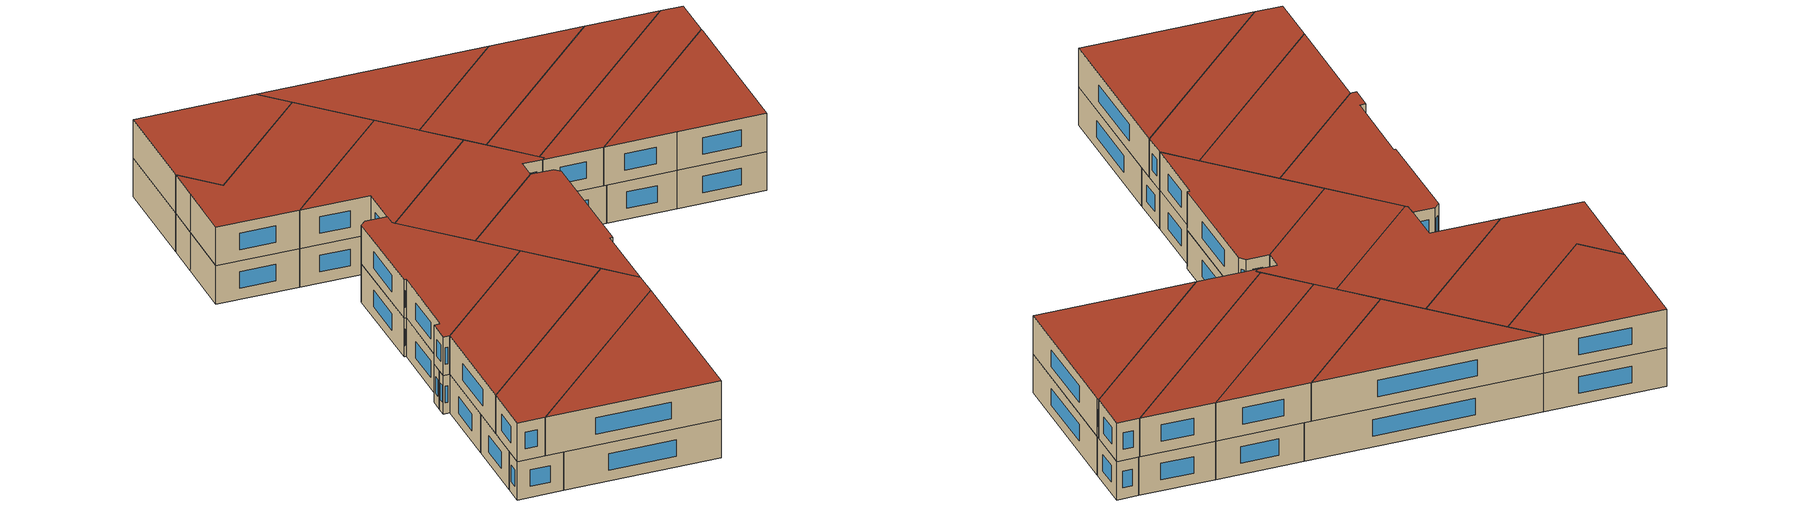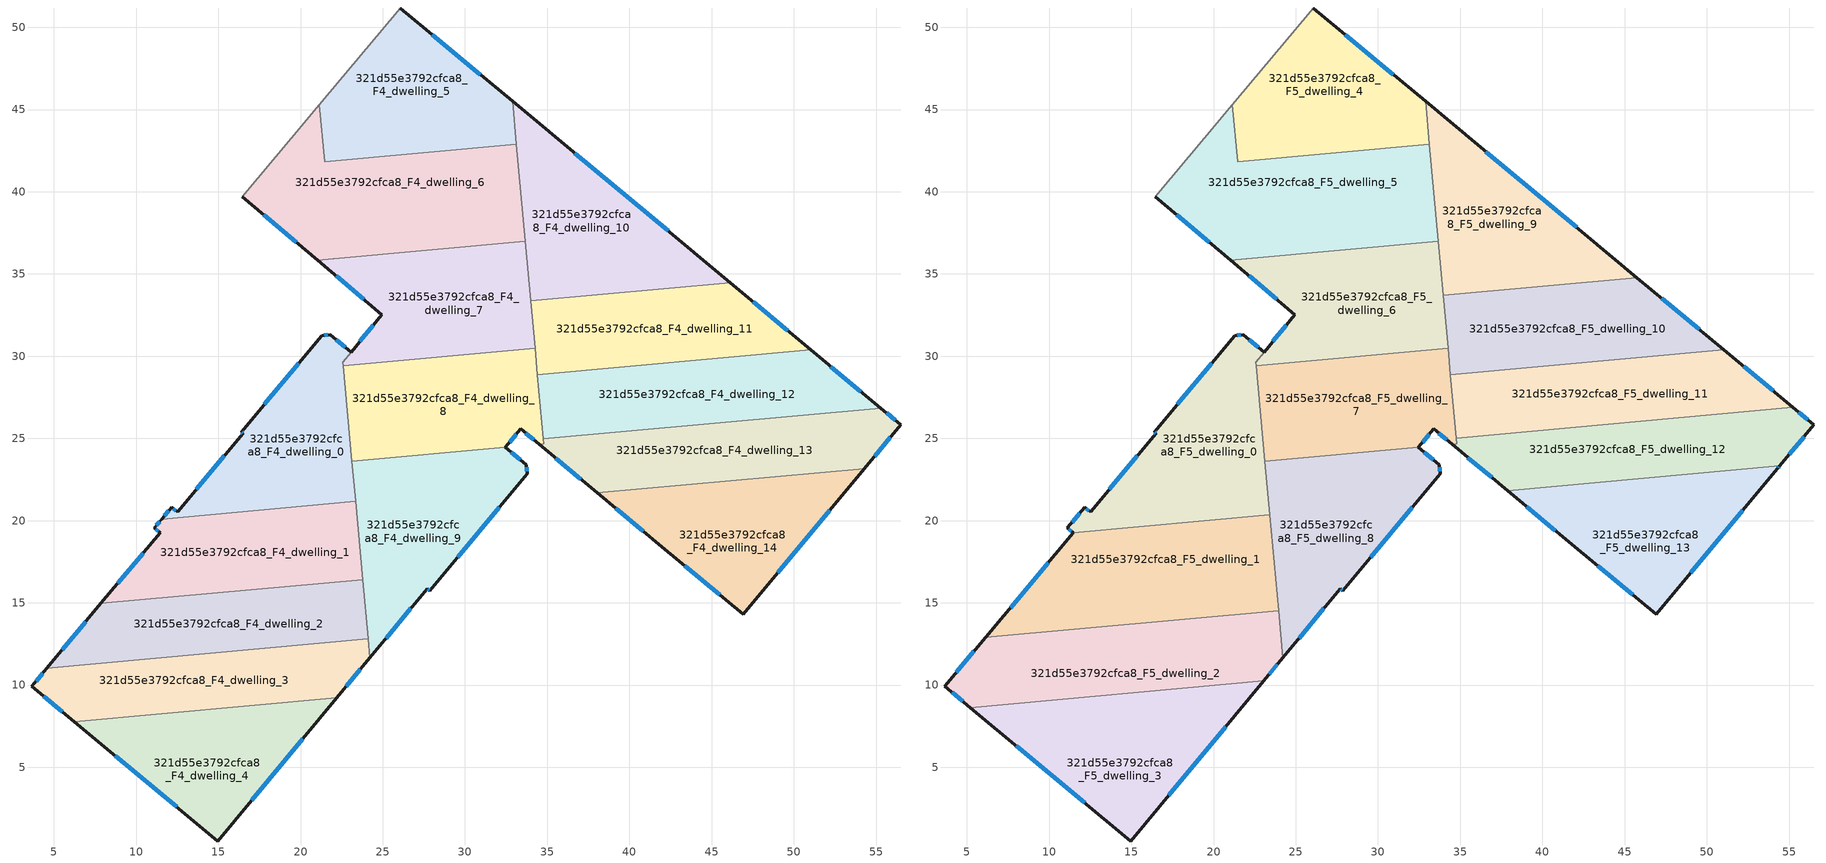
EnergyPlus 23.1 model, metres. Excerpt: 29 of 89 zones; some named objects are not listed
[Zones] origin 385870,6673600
321d55e3792cfca8_F4_dwelling_0
 floor to 321d55e3792cfca8_F3_dwelling_0 (EU_floor_Construction): 23.07,30.25 22.57,29.65 23.32,21.52 23.35,21.17 11.55,20.09 12.16,20.82 12.52,20.53 16.51,25.3 16.4,25.39 21.28,31.25 21.82,31.31 z12
 wall outside (EU_wall_Construction): 23.07,30.25 21.82,31.31 21.28,31.25 16.4,25.39 16.51,25.3 12.52,20.53 12.16,20.82 11.55,20.09 z12:15
 wall to 321d55e3792cfca8_F4_dwelling_1 (EU_wall_Construction): 11.55,20.09 23.35,21.17 z12:15
 wall to 321d55e3792cfca8_F4_dwelling_7 (EU_wall_Construction): 22.57,29.65 23.07,30.25 / 22.59,29.42 22.58,29.64 z12:15
 wall to 321d55e3792cfca8_F4_dwelling_8 (EU_wall_Construction): 23.13,23.6 22.59,29.42 z12:15
 wall to 321d55e3792cfca8_F4_dwelling_9 (EU_wall_Construction): 23.35,21.17 23.32,21.52 23.13,23.6 z12:15
 window (EU_Window_Construction): 12.42,20.61 12.26,20.73 / 15.37,23.94 13.66,21.89 / 16.43,25.36 16.48,25.33 / 19.89,29.58 17.8,27.06 / 21.66,31.29 21.43,31.27 / 22.71,30.55 22.17,31 / 11.98,20.61 11.73,20.3 z12.86:14.14
321d55e3792cfca8_F4_dwelling_1
 floor to 321d55e3792cfca8_F3_dwelling_1 (EU_floor_Construction): 23.35,21.17 23.78,16.41 7.86,14.96 11.46,19.26 11.1,19.55 11.55,20.09 z12
 wall outside (EU_wall_Construction): 11.55,20.09 11.1,19.55 11.46,19.26 7.86,14.96 z12:15
 wall to 321d55e3792cfca8_F4_dwelling_2 (EU_wall_Construction): 7.86,14.96 23.78,16.41 z12:15
 wall to 321d55e3792cfca8_F4_dwelling_9 (EU_wall_Construction): 23.78,16.41 23.35,21.17 z12:15
 window (EU_Window_Construction): 10.43,18.03 8.89,16.19 / 11.2,19.47 11.36,19.34 / 11.42,19.94 11.23,19.71 z12.86:14.14
321d55e3792cfca8_F4_dwelling_10
 floor to 321d55e3792cfca8_F3_dwelling_10 (EU_floor_Construction): 46.13,34.47 34,33.36 32.89,45.49 z12
 wall outside (EU_wall_Construction): 46.13,34.47 32.89,45.49 z12:15
 wall to 321d55e3792cfca8_F4_dwelling_11 (EU_wall_Construction): 34,33.36 46.13,34.47 z12:15
 wall to 321d55e3792cfca8_F4_dwelling_6 (EU_wall_Construction): 33.13,42.9 33.67,36.98 z12:15
 wall to 321d55e3792cfca8_F4_dwelling_5 (EU_wall_Construction): 32.89,45.49 33.13,42.9 z12:15
 wall to 321d55e3792cfca8_F4_dwelling_7 (EU_wall_Construction): 33.67,36.98 34,33.36 z12:15
 window (EU_Window_Construction): 42.35,37.62 36.67,42.34 z12.86:14.14
 ceiling adiabatic (EU_roof_Construction): 45.75,34.78 32.89,45.49 33.97,33.71 z15
321d55e3792cfca8_F4_dwelling_11
 floor to 321d55e3792cfca8_F3_dwelling_11 (EU_floor_Construction): 51.03,30.38 34.41,28.87 34,33.36 46.13,34.47 z12
 wall outside (EU_wall_Construction): 51.03,30.38 46.13,34.47 z12:15
 wall to 321d55e3792cfca8_F4_dwelling_12 (EU_wall_Construction): 34.41,28.87 51.03,30.38 z12:15
 wall to 321d55e3792cfca8_F4_dwelling_7 (EU_wall_Construction): 34,33.36 34.26,30.49 z12:15
 wall to 321d55e3792cfca8_F4_dwelling_8 (EU_wall_Construction): 34.26,30.49 34.41,28.87 z12:15
 window (EU_Window_Construction): 49.63,31.55 47.53,33.3 z12.86:14.14
321d55e3792cfca8_F4_dwelling_12
 floor to 321d55e3792cfca8_F3_dwelling_12 (EU_floor_Construction): 55.29,26.84 34.76,24.96 34.41,28.87 51.03,30.38 z12
 wall outside (EU_wall_Construction): 55.29,26.84 51.03,30.38 z12:15
 wall to 321d55e3792cfca8_F4_dwelling_13 (EU_wall_Construction): 34.76,24.96 55.29,26.84 z12:15
 wall to 321d55e3792cfca8_F4_dwelling_8 (EU_wall_Construction): 34.41,28.87 34.76,24.96 z12:15
 window (EU_Window_Construction): 54.07,27.85 52.25,29.37 z12.86:14.14
321d55e3792cfca8_F4_dwelling_13
 floor to 321d55e3792cfca8_F3_dwelling_13 (EU_floor_Construction): 56.5,25.83 54.29,23.17 38.05,21.68 34.51,24.64 34.79,24.67 34.76,24.96 55.29,26.84 z12
 wall outside (EU_wall_Construction): 34.51,24.64 38.05,21.68 / 54.29,23.17 56.5,25.83 55.29,26.84 z12:15
 wall to 321d55e3792cfca8_F4_dwelling_14 (EU_wall_Construction): 38.05,21.68 54.29,23.17 z12:15
 wall to 321d55e3792cfca8_F4_dwelling_8 (EU_wall_Construction): 34.76,24.96 34.79,24.67 34.51,24.64 z12:15
 window (EU_Window_Construction): 35.52,23.8 37.04,22.53 / 56.16,26.12 55.64,26.55 / 54.92,23.93 55.87,25.07 z12.86:14.14
321d55e3792cfca8_F4_dwelling_14
 floor to 321d55e3792cfca8_F3_dwelling_14 (EU_floor_Construction): 54.29,23.17 46.92,14.31 41.95,18.42 38.05,21.68 z12
 wall outside (EU_wall_Construction): 38.05,21.68 41.95,18.42 46.92,14.31 54.29,23.17 z12:15
 window (EU_Window_Construction): 49.02,16.84 52.18,20.64 / 43.37,17.25 45.5,15.48 / 39.16,20.75 40.84,19.35 z12.86:14.14
321d55e3792cfca8_F4_dwelling_2
 floor to 321d55e3792cfca8_F3_dwelling_2 (EU_floor_Construction): 23.78,16.41 24.11,12.82 4.58,11.04 7.86,14.96 z12
 wall outside (EU_wall_Construction): 7.86,14.96 4.58,11.04 z12:15
 wall to 321d55e3792cfca8_F4_dwelling_3 (EU_wall_Construction): 4.58,11.04 24.11,12.82 z12:15
 wall to 321d55e3792cfca8_F4_dwelling_9 (EU_wall_Construction): 24.11,12.82 23.78,16.41 z12:15
 window (EU_Window_Construction): 6.92,13.84 5.52,12.16 z12.86:14.14
321d55e3792cfca8_F4_dwelling_3
 floor to 321d55e3792cfca8_F3_dwelling_3 (EU_floor_Construction): 24.11,12.82 24.22,11.66 22.2,9.23 6.24,7.78 3.65,9.93 4.58,11.04 z12
 wall outside (EU_wall_Construction): 22.2,9.23 24.22,11.66 / 4.58,11.04 3.65,9.93 6.24,7.78 z12:15
 wall to 321d55e3792cfca8_F4_dwelling_4 (EU_wall_Construction): 6.24,7.78 22.2,9.23 z12:15
 wall to 321d55e3792cfca8_F4_dwelling_9 (EU_wall_Construction): 24.21,11.66 24.11,12.82 z12:15
 window (EU_Window_Construction): 22.77,9.92 23.64,10.97 / 4.39,9.31 5.5,8.39 / 4.31,10.72 3.92,10.24 z12.86:14.14
321d55e3792cfca8_F4_dwelling_4
 floor to 321d55e3792cfca8_F3_dwelling_4 (EU_floor_Construction): 22.2,9.23 14.96,0.52 6.24,7.78 z12
 wall outside (EU_wall_Construction): 6.24,7.78 14.96,0.52 22.2,9.23 z12:15
 window (EU_Window_Construction): 8.73,5.7 12.47,2.59 / 17.03,3.01 20.13,6.74 z12.86:14.14
321d55e3792cfca8_F4_dwelling_5
 floor to 321d55e3792cfca8_F3_dwelling_5 (EU_floor_Construction): 32.89,45.49 33.13,42.9 21.46,41.83 21.15,45.29 26.07,51.17 z12
 wall outside (EU_wall_Construction): 32.89,45.49 26.07,51.17 z12:15
 wall to 321d55e3792cfca8_F4_dwelling_6 (EU_wall_Construction): 21.15,45.29 21.46,41.83 33.13,42.9 z12:15
 wall adiabatic (EU_wall_Construction): 26.07,51.17 21.15,45.29 z12:15
 window (EU_Window_Construction): 30.94,47.12 28.02,49.55 z12.86:14.14
321d55e3792cfca8_F4_dwelling_6
 floor to 321d55e3792cfca8_F3_dwelling_6 (EU_floor_Construction): 33.13,42.9 33.67,36.97 22,35.91 21.04,35.83 16.44,39.7 19.44,43.25 21.15,45.29 21.46,41.83 z12
 wall outside (EU_wall_Construction): 16.44,39.7 21.04,35.83 z12:15
 wall adiabatic (EU_wall_Construction): 21.15,45.29 19.44,43.25 16.44,39.7 z12:15
 wall to 321d55e3792cfca8_F4_dwelling_7 (EU_wall_Construction): 22.01,35.91 33.67,36.97 / 21.04,35.83 22,35.91 z12:15
 window (EU_Window_Construction): 17.76,38.59 19.73,36.93 z12.86:14.14
321d55e3792cfca8_F4_dwelling_7
 floor to 321d55e3792cfca8_F3_dwelling_7 (EU_floor_Construction): 33.67,36.97 34.26,30.49 22.59,29.42 22.57,29.65 23.07,30.25 24.95,32.54 21.04,35.82 z12
 wall outside (EU_wall_Construction): 21.04,35.82 24.95,32.54 23.07,30.25 z12:15
 wall to 321d55e3792cfca8_F4_dwelling_8 (EU_wall_Construction): 22.59,29.42 34.26,30.49 z12:15
 window (EU_Window_Construction): 22.16,34.88 23.83,33.47 / 24.41,31.88 23.61,30.9 z12.86:14.14
321d55e3792cfca8_F4_dwelling_8
 floor to 321d55e3792cfca8_F3_dwelling_8 (EU_floor_Construction): 34.26,30.49 34.79,24.67 34.51,24.64 33.39,25.58 32.45,24.45 23.13,23.6 22.59,29.42 z12
 wall outside (EU_wall_Construction): 32.45,24.45 33.39,25.58 34.51,24.64 z12:15
 wall to 321d55e3792cfca8_F4_dwelling_9 (EU_wall_Construction): 23.13,23.6 32.45,24.45 z12:15
 window (EU_Window_Construction): 33.71,25.31 34.19,24.91 / 32.72,24.77 33.12,25.25 z12.86:14.14
321d55e3792cfca8_F4_dwelling_9
 floor to 321d55e3792cfca8_F3_dwelling_9 (EU_floor_Construction): 33.74,23.38 33.78,22.85 27.86,15.74 27.7,15.86 24.22,11.66 23.13,23.6 32.45,24.45 z12
 wall outside (EU_wall_Construction): 24.22,11.66 27.7,15.86 27.86,15.74 33.78,22.85 33.74,23.38 32.45,24.45 z12:15
 window (EU_Window_Construction): 27.75,15.83 27.81,15.78 / 25.21,12.86 26.71,14.66 / 33.37,23.69 32.82,24.15 / 33.77,23 33.75,23.23 / 29.55,17.77 32.09,20.82 z12.86:14.14
321d55e3792cfca8_F5_dwelling_0
 floor to 321d55e3792cfca8_F4_dwelling_0 (EU_floor_Construction): 23.07,30.25 22.57,29.65 23.33,21.38 23.35,21.17 11.55,20.09 12.16,20.82 12.52,20.53 16.51,25.3 16.4,25.39 21.28,31.25 21.82,31.31 z15
 floor to 321d55e3792cfca8_F4_dwelling_1 (EU_floor_Construction): 23.35,21.17 23.42,20.35 11.46,19.26 11.1,19.55 11.55,20.09 z15
 wall outside (EU_wall_Construction): 23.07,30.25 21.82,31.31 21.28,31.25 16.4,25.39 16.51,25.3 12.52,20.53 12.16,20.82 11.1,19.55 11.46,19.26 z15:18
 wall to 321d55e3792cfca8_F5_dwelling_1 (EU_wall_Construction): 11.46,19.26 23.42,20.35 z15:18
 wall to 321d55e3792cfca8_F5_dwelling_6 (EU_wall_Construction): 22.57,29.65 23.07,30.25 / 22.59,29.42 22.57,29.64 z15:18
 wall to 321d55e3792cfca8_F5_dwelling_7 (EU_wall_Construction): 23.13,23.6 22.59,29.42 z15:18
 wall to 321d55e3792cfca8_F5_dwelling_8 (EU_wall_Construction): 23.42,20.35 23.13,23.6 z15:18
 window (EU_Window_Construction): 19.89,29.58 17.8,27.06 / 21.66,31.29 21.43,31.27 / 22.71,30.55 22.17,31 / 11.2,19.47 11.36,19.34 / 11.86,20.46 11.4,19.91 / 12.42,20.61 12.26,20.73 / 15.37,23.94 13.66,21.89 / 16.43,25.36 16.48,25.33 z15.86:17.14
 roof outside (EU_roof_Construction): 23.42,20.35 22.59,29.42 22.57,29.65 23.07,30.25 21.82,31.31 21.28,31.25 16.4,25.39 16.51,25.3 12.52,20.53 12.16,20.82 11.1,19.55 11.46,19.26 z18
321d55e3792cfca8_F5_dwelling_1
 floor to 321d55e3792cfca8_F4_dwelling_1 (EU_floor_Construction): 23.42,20.35 23.78,16.41 7.86,14.96 11.46,19.26 z15
 floor to 321d55e3792cfca8_F4_dwelling_2 (EU_floor_Construction): 23.78,16.41 23.95,14.52 6.14,12.9 7.86,14.96 z15
 wall outside (EU_wall_Construction): 11.46,19.26 6.14,12.9 z15:18
 wall to 321d55e3792cfca8_F5_dwelling_2 (EU_wall_Construction): 6.14,12.9 23.95,14.52 z15:18
 wall to 321d55e3792cfca8_F5_dwelling_8 (EU_wall_Construction): 23.95,14.52 23.42,20.35 z15:18
 window (EU_Window_Construction): 9.94,17.44 7.66,14.72 z15.86:17.14
 roof outside (EU_roof_Construction): 23.95,14.52 23.42,20.35 11.46,19.26 6.14,12.9 z18
321d55e3792cfca8_F5_dwelling_10
 floor to 321d55e3792cfca8_F4_dwelling_11 (EU_floor_Construction): 51.03,30.38 34.41,28.87 34,33.36 46.13,34.47 z15
 floor to 321d55e3792cfca8_F4_dwelling_10 (EU_floor_Construction): 46.13,34.47 34,33.36 33.97,33.71 45.75,34.78 z15
 wall outside (EU_wall_Construction): 51.03,30.38 45.75,34.78 z15:18
 wall to 321d55e3792cfca8_F5_dwelling_9 (EU_wall_Construction): 45.75,34.78 33.97,33.71 z15:18
 wall to 321d55e3792cfca8_F5_dwelling_11 (EU_wall_Construction): 34.41,28.87 51.03,30.38 z15:18
 wall to 321d55e3792cfca8_F5_dwelling_6 (EU_wall_Construction): 33.97,33.71 34.26,30.49 z15:18
 wall to 321d55e3792cfca8_F5_dwelling_7 (EU_wall_Construction): 34.26,30.49 34.41,28.87 z15:18
 window (EU_Window_Construction): 49.52,31.64 47.26,33.53 z15.86:17.14
 roof outside (EU_roof_Construction): 51.03,30.38 45.75,34.78 33.97,33.71 34.41,28.87 z18
321d55e3792cfca8_F5_dwelling_11
 floor to 321d55e3792cfca8_F4_dwelling_12 (EU_floor_Construction): 55.23,26.88 34.76,25.02 34.41,28.87 51.03,30.38 z15
 wall outside (EU_wall_Construction): 55.23,26.88 51.03,30.38 z15:18
 wall to 321d55e3792cfca8_F5_dwelling_12 (EU_wall_Construction): 34.76,25.02 55.23,26.88 z15:18
 wall to 321d55e3792cfca8_F5_dwelling_7 (EU_wall_Construction): 34.41,28.87 34.76,25.02 z15:18
 window (EU_Window_Construction): 54.03,27.88 52.23,29.38 z15.86:17.14
 roof outside (EU_roof_Construction): 55.23,26.88 51.03,30.38 34.41,28.87 34.76,25.02 z18
321d55e3792cfca8_F5_dwelling_12
 floor to 321d55e3792cfca8_F4_dwelling_13 (EU_floor_Construction): 56.5,25.83 54.42,23.33 37.89,21.82 34.51,24.64 34.79,24.67 34.76,24.97 55.29,26.84 z15
 floor to 321d55e3792cfca8_F4_dwelling_12 (EU_floor_Construction): 55.29,26.84 34.76,24.97 34.76,25.02 55.23,26.88 z15
 wall outside (EU_wall_Construction): 54.42,23.33 56.5,25.83 55.23,26.88 / 34.51,24.64 37.89,21.82 z15:18
 wall to 321d55e3792cfca8_F5_dwelling_7 (EU_wall_Construction): 34.76,25.02 34.79,24.67 34.51,24.64 z15:18
 wall to 321d55e3792cfca8_F5_dwelling_13 (EU_wall_Construction): 37.89,21.82 54.42,23.33 z15:18
 window (EU_Window_Construction): 56.14,26.13 55.6,26.58 / 55.02,24.04 55.91,25.11 / 35.47,23.84 36.92,22.63 z15.86:17.14
 roof outside (EU_roof_Construction): 54.42,23.33 56.5,25.83 55.23,26.88 34.76,25.02 34.79,24.67 34.51,24.64 37.89,21.82 z18
321d55e3792cfca8_F5_dwelling_13
 floor to 321d55e3792cfca8_F4_dwelling_14 (EU_floor_Construction): 54.29,23.17 46.92,14.31 41.95,18.42 38.05,21.68 z15
 floor to 321d55e3792cfca8_F4_dwelling_13 (EU_floor_Construction): 54.42,23.33 54.29,23.17 38.05,21.68 37.89,21.82 z15
 wall outside (EU_wall_Construction): 37.89,21.82 41.95,18.42 46.92,14.31 54.29,23.17 54.42,23.33 z15:18
 window (EU_Window_Construction): 39.05,20.85 40.79,19.39 / 54.33,23.21 54.39,23.28 / 49.02,16.84 52.18,20.64 / 43.37,17.25 45.5,15.48 z15.86:17.14
 roof outside (EU_roof_Construction): 46.92,14.31 54.29,23.17 54.42,23.33 37.89,21.82 41.95,18.42 z18
321d55e3792cfca8_F5_dwelling_2
 floor to 321d55e3792cfca8_F4_dwelling_3 (EU_floor_Construction): 24.11,12.82 24.22,11.66 23.05,10.26 5.21,8.63 3.65,9.93 4.58,11.04 z15
 floor to 321d55e3792cfca8_F4_dwelling_2 (EU_floor_Construction): 23.95,14.52 24.11,12.82 4.58,11.04 6.14,12.9 z15
 wall outside (EU_wall_Construction): 23.05,10.26 24.22,11.66 / 6.14,12.9 3.65,9.93 5.21,8.63 z15:18
 wall to 321d55e3792cfca8_F5_dwelling_3 (EU_wall_Construction): 5.21,8.63 23.05,10.26 z15:18
 wall to 321d55e3792cfca8_F5_dwelling_8 (EU_wall_Construction): 24.21,11.66 23.95,14.52 z15:18
 window (EU_Window_Construction): 23.38,10.66 23.88,11.26 / 4.1,9.56 4.76,9 / 5.43,12.05 4.36,10.78 z15.86:17.14
 roof outside (EU_roof_Construction): 23.05,10.26 24.22,11.66 23.95,14.52 6.14,12.9 3.65,9.93 5.21,8.63 z18
321d55e3792cfca8_F5_dwelling_3
 floor to 321d55e3792cfca8_F4_dwelling_3 (EU_floor_Construction): 23.05,10.26 22.2,9.23 6.24,7.78 5.21,8.63 z15
 floor to 321d55e3792cfca8_F4_dwelling_4 (EU_floor_Construction): 22.2,9.23 14.96,0.52 6.24,7.78 z15
 wall outside (EU_wall_Construction): 5.21,8.63 14.96,0.52 23.05,10.26 z15:18
 window (EU_Window_Construction): 7.99,6.31 12.17,2.84 / 17.27,3.3 20.74,7.48 z15.86:17.14
 roof outside (EU_roof_Construction): 14.96,0.52 23.05,10.26 5.21,8.63 z18
321d55e3792cfca8_F5_dwelling_4
 floor to 321d55e3792cfca8_F4_dwelling_5 (EU_floor_Construction): 32.89,45.49 33.13,42.9 21.46,41.83 21.15,45.29 26.07,51.17 z15
 wall outside (EU_wall_Construction): 32.89,45.49 26.07,51.17 z15:18
 wall to 321d55e3792cfca8_F5_dwelling_5 (EU_wall_Construction): 21.15,45.29 21.46,41.83 33.13,42.9 z15:18
 wall adiabatic (EU_wall_Construction): 26.07,51.17 21.15,45.29 z15:18
 wall to 321d55e3792cfca8_F5_dwelling_9 (EU_wall_Construction): 33.13,42.9 32.89,45.49 z15:18
 window (EU_Window_Construction): 30.94,47.12 28.02,49.55 z15.86:17.14
 roof outside (EU_roof_Construction): 33.13,42.9 32.89,45.49 26.07,51.17 21.15,45.29 21.46,41.83 z18
321d55e3792cfca8_F5_dwelling_5
 floor to 321d55e3792cfca8_F4_dwelling_6 (EU_floor_Construction): 33.13,42.9 33.67,36.97 22.01,35.91 21.04,35.83 16.44,39.7 19.44,43.25 21.15,45.29 21.46,41.83 z15
 wall outside (EU_wall_Construction): 16.44,39.7 21.04,35.83 z15:18
 wall adiabatic (EU_wall_Construction): 21.15,45.29 19.44,43.25 16.44,39.7 z15:18
 wall to 321d55e3792cfca8_F5_dwelling_6 (EU_wall_Construction): 22.01,35.91 33.67,36.97 / 21.04,35.83 22,35.91 z15:18
 wall to 321d55e3792cfca8_F5_dwelling_9 (EU_wall_Construction): 33.67,36.97 33.13,42.9 z15:18
 window (EU_Window_Construction): 17.76,38.59 19.73,36.93 z15.86:17.14
 roof outside (EU_roof_Construction): 33.67,36.97 33.13,42.9 21.46,41.83 21.15,45.29 19.44,43.25 16.44,39.7 21.04,35.83 22,35.91 z18
321d55e3792cfca8_F5_dwelling_6
 floor to 321d55e3792cfca8_F4_dwelling_7 (EU_floor_Construction): 33.67,36.97 34.26,30.49 22.59,29.42 22.58,29.64 23.07,30.25 24.95,32.54 21.04,35.82 z15
 wall outside (EU_wall_Construction): 21.04,35.82 24.95,32.54 23.07,30.25 z15:18
 wall to 321d55e3792cfca8_F5_dwelling_7 (EU_wall_Construction): 22.59,29.42 34.26,30.49 z15:18
 wall to 321d55e3792cfca8_F5_dwelling_9 (EU_wall_Construction): 33.97,33.71 33.67,36.97 z15:18
 window (EU_Window_Construction): 22.16,34.88 23.83,33.47 / 24.41,31.88 23.61,30.9 z15.86:17.14
 roof outside (EU_roof_Construction): 34.26,30.49 33.67,36.97 21.04,35.82 24.95,32.54 23.07,30.25 22.57,29.65 22.59,29.42 z18
321d55e3792cfca8_F5_dwelling_7
 floor to 321d55e3792cfca8_F4_dwelling_8 (EU_floor_Construction): 34.26,30.49 34.79,24.67 34.51,24.64 33.39,25.58 32.45,24.45 23.13,23.6 22.59,29.42 z15
 wall outside (EU_wall_Construction): 32.45,24.45 33.39,25.58 34.51,24.64 z15:18
 wall to 321d55e3792cfca8_F5_dwelling_8 (EU_wall_Construction): 23.13,23.6 32.45,24.45 z15:18
 window (EU_Window_Construction): 33.71,25.31 34.19,24.91 / 32.72,24.77 33.12,25.25 z15.86:17.14
 roof outside (EU_roof_Construction): 34.79,24.67 34.26,30.49 22.59,29.42 23.13,23.6 32.45,24.45 33.39,25.58 34.51,24.64 z18
321d55e3792cfca8_F5_dwelling_8
 floor to 321d55e3792cfca8_F4_dwelling_9 (EU_floor_Construction): 33.74,23.38 33.78,22.85 27.86,15.74 27.7,15.86 24.22,11.66 23.13,23.6 32.45,24.45 z15
 wall outside (EU_wall_Construction): 24.22,11.66 27.7,15.86 27.86,15.74 33.78,22.85 33.74,23.38 32.45,24.45 z15:18
 window (EU_Window_Construction): 27.75,15.83 27.81,15.78 / 25.21,12.86 26.71,14.66 / 33.37,23.69 32.82,24.15 / 33.77,23 33.75,23.23 / 29.55,17.77 32.09,20.82 z15.86:17.14
 roof outside (EU_roof_Construction): 27.86,15.74 33.78,22.85 33.74,23.38 32.45,24.45 23.13,23.6 24.22,11.66 27.7,15.86 z18
321d55e3792cfca8_F5_dwelling_9
 floor adiabatic (EU_floor_Construction): 45.75,34.78 33.97,33.71 32.89,45.49 z15
 wall outside (EU_wall_Construction): 45.75,34.78 32.89,45.49 z15:18
 window (EU_Window_Construction): 42.08,37.84 36.57,42.43 z15.86:17.14
 roof outside (EU_roof_Construction): 45.75,34.78 32.89,45.49 33.97,33.71 z18
[Building]
EU S2 Campaign: North Axis=0; Terrain=City; Solar Distribution=FullExterior
[Site:Location]
Helsinki-Vantaa.AP: Latitude=60.317; Longitude=24.963; Time Zone=2; Elevation=54.6
[SizingPeriod:WeatherFileDays]
AnnualSizingPeriod: Begin Month=1; Begin Day of Month=1; End Month=12; End Day of Month=31; Day of Week for Start Day=Monday; Use Weather File Daylight Saving Period=No; Use Weather File Rain and Snow Indicators=No
[MATERIAL]
EU_InternalMass_Material: Roughness=MediumRough; Thickness=0.1; Conductivity=1; Density=1800; Specific Heat=900; Thermal Absorptance=0.9; Solar Absorptance=0.7; Visible Absorptance=0.7
[MATERIAL:NOMASS] Roughness=MediumRough; Thermal Absorptance=0.9; Solar Absorptance=0.7; Visible Absorptance=0.7
Name | Thermal Resistance
EU_wall_NoMass | 1.10183
EU_roof_NoMass; EU_floor_NoMass | 1.70606
[WINDOWMATERIAL:SIMPLEGLAZINGSYSTEM]
EU_Window_SimpleGlazing: UFactor=3.11035; Solar Heat Gain Coefficient=0.8; Visible Transmittance=0.8
[CONSTRUCTION]
EU_wall_Construction: EU_wall_NoMass
EU_roof_Construction: EU_roof_NoMass
EU_floor_Construction: EU_floor_NoMass
EU_Window_Construction: EU_Window_SimpleGlazing
EU_InternalMass_Construction: EU_InternalMass_Material
[ZONE] Type=1; Multiplier=1; Ceiling Height=autocalculate; Floor Area=autocalculate; Part of Total Floor Area=Yes
Name | Volume
321d55e3792cfca8_F4_dwelling_0 | 190.627
321d55e3792cfca8_F5_dwelling_0 | 220.481
321d55e3792cfca8_F4_dwelling_1 | 195.914
321d55e3792cfca8_F5_dwelling_1 | 262.503
321d55e3792cfca8_F4_dwelling_10 | 222.54
321d55e3792cfca8_F5_dwelling_10 | 208.133
321d55e3792cfca8_F4_dwelling_11 | 195.516
321d55e3792cfca8_F5_dwelling_11 | 215.986
321d55e3792cfca8_F4_dwelling_12 | 219.138
321d55e3792cfca8_F5_dwelling_12 | 204.122
321d55e3792cfca8_F4_dwelling_13 | 208.389
321d55e3792cfca8_F5_dwelling_13 | 207.025
321d55e3792cfca8_F4_dwelling_14 | 199.61
321d55e3792cfca8_F4_dwelling_2 | 192.817
321d55e3792cfca8_F5_dwelling_2 | 241.014
321d55e3792cfca8_F4_dwelling_3 | 192.798
321d55e3792cfca8_F5_dwelling_3 | 241.013
321d55e3792cfca8_F4_dwelling_4 | 192.823
321d55e3792cfca8_F5_dwelling_4; 321d55e3792cfca8_F4_dwelling_5 | 209.016
321d55e3792cfca8_F5_dwelling_5 | 288.497
321d55e3792cfca8_F4_dwelling_6 | 288.508
321d55e3792cfca8_F5_dwelling_6 | 209.483
321d55e3792cfca8_F4_dwelling_7 | 209.488
321d55e3792cfca8_F5_dwelling_7; 321d55e3792cfca8_F4_dwelling_8 | 202.12
321d55e3792cfca8_F5_dwelling_8; 321d55e3792cfca8_F4_dwelling_9 | 215.751
321d55e3792cfca8_F5_dwelling_9 | 209.919
[INTERNALMASS] Construction=EU_InternalMass_Construction
Name | Zone or ZoneList | Surface Area
321d55e3792cfca8_F4_dwelling_0_EU_InternalMass | 321d55e3792cfca8_F4_dwelling_0 | 63.5373
321d55e3792cfca8_F4_dwelling_1_EU_InternalMass | 321d55e3792cfca8_F4_dwelling_1 | 65.311
321d55e3792cfca8_F4_dwelling_2_EU_InternalMass | 321d55e3792cfca8_F4_dwelling_2 | 64.2727
321d55e3792cfca8_F4_dwelling_3_EU_InternalMass | 321d55e3792cfca8_F4_dwelling_3 | 64.2656
321d55e3792cfca8_F4_dwelling_4_EU_InternalMass | 321d55e3792cfca8_F4_dwelling_4 | 64.2743
321d55e3792cfca8_F4_dwelling_5_EU_InternalMass | 321d55e3792cfca8_F4_dwelling_5 | 69.6719
321d55e3792cfca8_F4_dwelling_6_EU_InternalMass | 321d55e3792cfca8_F4_dwelling_6 | 96.1685
321d55e3792cfca8_F4_dwelling_7_EU_InternalMass | 321d55e3792cfca8_F4_dwelling_7 | 69.833
321d55e3792cfca8_F4_dwelling_8_EU_InternalMass | 321d55e3792cfca8_F4_dwelling_8 | 67.3731
321d55e3792cfca8_F4_dwelling_9_EU_InternalMass | 321d55e3792cfca8_F4_dwelling_9 | 71.9172
321d55e3792cfca8_F4_dwelling_10_EU_InternalMass | 321d55e3792cfca8_F4_dwelling_10 | 74.1801
321d55e3792cfca8_F4_dwelling_11_EU_InternalMass | 321d55e3792cfca8_F4_dwelling_11 | 65.172
321d55e3792cfca8_F4_dwelling_12_EU_InternalMass | 321d55e3792cfca8_F4_dwelling_12 | 73.0329
321d55e3792cfca8_F4_dwelling_13_EU_InternalMass | 321d55e3792cfca8_F4_dwelling_13 | 69.4744
321d55e3792cfca8_F4_dwelling_14_EU_InternalMass | 321d55e3792cfca8_F4_dwelling_14 | 66.5365
321d55e3792cfca8_F5_dwelling_0_EU_InternalMass | 321d55e3792cfca8_F5_dwelling_0 | 73.4956
321d55e3792cfca8_F5_dwelling_1_EU_InternalMass | 321d55e3792cfca8_F5_dwelling_1 | 87.501
321d55e3792cfca8_F5_dwelling_2_EU_InternalMass | 321d55e3792cfca8_F5_dwelling_2 | 80.3378
321d55e3792cfca8_F5_dwelling_3_EU_InternalMass | 321d55e3792cfca8_F5_dwelling_3 | 80.3377
321d55e3792cfca8_F5_dwelling_4_EU_InternalMass | 321d55e3792cfca8_F5_dwelling_4 | 69.6719
321d55e3792cfca8_F5_dwelling_5_EU_InternalMass | 321d55e3792cfca8_F5_dwelling_5 | 96.1685
321d55e3792cfca8_F5_dwelling_6_EU_InternalMass | 321d55e3792cfca8_F5_dwelling_6 | 69.833
321d55e3792cfca8_F5_dwelling_7_EU_InternalMass | 321d55e3792cfca8_F5_dwelling_7 | 67.3731
321d55e3792cfca8_F5_dwelling_8_EU_InternalMass | 321d55e3792cfca8_F5_dwelling_8 | 71.9172
321d55e3792cfca8_F5_dwelling_9_EU_InternalMass | 321d55e3792cfca8_F5_dwelling_9 | 69.9743
321d55e3792cfca8_F5_dwelling_10_EU_InternalMass | 321d55e3792cfca8_F5_dwelling_10 | 69.3777
321d55e3792cfca8_F5_dwelling_11_EU_InternalMass | 321d55e3792cfca8_F5_dwelling_11 | 71.9967
321d55e3792cfca8_F5_dwelling_12_EU_InternalMass | 321d55e3792cfca8_F5_dwelling_12 | 68.0409
321d55e3792cfca8_F5_dwelling_13_EU_InternalMass | 321d55e3792cfca8_F5_dwelling_13 | 69.0072
[OTHEREQUIPMENT] Fuel Type=Electricity; Design Level Calculation Method=Watts/Area; Power per Zone Floor Area=1; Fraction Latent=0; Fraction Radiant=0; Fraction Lost=0; Carbon Dioxide Generation Rate=0; EndUse Subcategory=EU_Step8_InternalGains
Name | Zone or ZoneList or Space or SpaceList | Schedule
EU_Step8_InternalGain_321d55e3792cfca8_F4_dwelling_0_f000 | 321d55e3792cfca8_F4_dwelling_0 | EU_Step8_GainSchedule_321d55e3792cfca8_F4_dwelling_0_f000
EU_Step8_InternalGain_321d55e3792cfca8_F4_dwelling_1_f000 | 321d55e3792cfca8_F4_dwelling_1 | EU_Step8_GainSchedule_321d55e3792cfca8_F4_dwelling_1_f000
EU_Step8_InternalGain_321d55e3792cfca8_F4_dwelling_2_f000 | 321d55e3792cfca8_F4_dwelling_2 | EU_Step8_GainSchedule_321d55e3792cfca8_F4_dwelling_2_f000
EU_Step8_InternalGain_321d55e3792cfca8_F4_dwelling_3_f000 | 321d55e3792cfca8_F4_dwelling_3 | EU_Step8_GainSchedule_321d55e3792cfca8_F4_dwelling_3_f000
EU_Step8_InternalGain_321d55e3792cfca8_F4_dwelling_4_f000 | 321d55e3792cfca8_F4_dwelling_4 | EU_Step8_GainSchedule_321d55e3792cfca8_F4_dwelling_4_f000
EU_Step8_InternalGain_321d55e3792cfca8_F4_dwelling_5_f000 | 321d55e3792cfca8_F4_dwelling_5 | EU_Step8_GainSchedule_321d55e3792cfca8_F4_dwelling_5_f000
EU_Step8_InternalGain_321d55e3792cfca8_F4_dwelling_6_f000 | 321d55e3792cfca8_F4_dwelling_6 | EU_Step8_GainSchedule_321d55e3792cfca8_F4_dwelling_6_f000
EU_Step8_InternalGain_321d55e3792cfca8_F4_dwelling_7_f000 | 321d55e3792cfca8_F4_dwelling_7 | EU_Step8_GainSchedule_321d55e3792cfca8_F4_dwelling_7_f000
EU_Step8_InternalGain_321d55e3792cfca8_F4_dwelling_8_f000 | 321d55e3792cfca8_F4_dwelling_8 | EU_Step8_GainSchedule_321d55e3792cfca8_F4_dwelling_8_f000
EU_Step8_InternalGain_321d55e3792cfca8_F4_dwelling_9_f000 | 321d55e3792cfca8_F4_dwelling_9 | EU_Step8_GainSchedule_321d55e3792cfca8_F4_dwelling_9_f000
EU_Step8_InternalGain_321d55e3792cfca8_F4_dwelling_10_f000 | 321d55e3792cfca8_F4_dwelling_10 | EU_Step8_GainSchedule_321d55e3792cfca8_F4_dwelling_10_f000
EU_Step8_InternalGain_321d55e3792cfca8_F4_dwelling_11_f000 | 321d55e3792cfca8_F4_dwelling_11 | EU_Step8_GainSchedule_321d55e3792cfca8_F4_dwelling_11_f000
EU_Step8_InternalGain_321d55e3792cfca8_F4_dwelling_12_f000 | 321d55e3792cfca8_F4_dwelling_12 | EU_Step8_GainSchedule_321d55e3792cfca8_F4_dwelling_12_f000
EU_Step8_InternalGain_321d55e3792cfca8_F4_dwelling_13_f000 | 321d55e3792cfca8_F4_dwelling_13 | EU_Step8_GainSchedule_321d55e3792cfca8_F4_dwelling_13_f000
EU_Step8_InternalGain_321d55e3792cfca8_F4_dwelling_14_f000 | 321d55e3792cfca8_F4_dwelling_14 | EU_Step8_GainSchedule_321d55e3792cfca8_F4_dwelling_14_f000
EU_Step8_InternalGain_321d55e3792cfca8_F5_dwelling_0_f000 | 321d55e3792cfca8_F5_dwelling_0 | EU_Step8_GainSchedule_321d55e3792cfca8_F5_dwelling_0_f000
EU_Step8_InternalGain_321d55e3792cfca8_F5_dwelling_1_f000 | 321d55e3792cfca8_F5_dwelling_1 | EU_Step8_GainSchedule_321d55e3792cfca8_F5_dwelling_1_f000
EU_Step8_InternalGain_321d55e3792cfca8_F5_dwelling_2_f000 | 321d55e3792cfca8_F5_dwelling_2 | EU_Step8_GainSchedule_321d55e3792cfca8_F5_dwelling_2_f000
EU_Step8_InternalGain_321d55e3792cfca8_F5_dwelling_3_f000 | 321d55e3792cfca8_F5_dwelling_3 | EU_Step8_GainSchedule_321d55e3792cfca8_F5_dwelling_3_f000
EU_Step8_InternalGain_321d55e3792cfca8_F5_dwelling_4_f000 | 321d55e3792cfca8_F5_dwelling_4 | EU_Step8_GainSchedule_321d55e3792cfca8_F5_dwelling_4_f000
EU_Step8_InternalGain_321d55e3792cfca8_F5_dwelling_5_f000 | 321d55e3792cfca8_F5_dwelling_5 | EU_Step8_GainSchedule_321d55e3792cfca8_F5_dwelling_5_f000
EU_Step8_InternalGain_321d55e3792cfca8_F5_dwelling_6_f000 | 321d55e3792cfca8_F5_dwelling_6 | EU_Step8_GainSchedule_321d55e3792cfca8_F5_dwelling_6_f000
EU_Step8_InternalGain_321d55e3792cfca8_F5_dwelling_7_f000 | 321d55e3792cfca8_F5_dwelling_7 | EU_Step8_GainSchedule_321d55e3792cfca8_F5_dwelling_7_f000
EU_Step8_InternalGain_321d55e3792cfca8_F5_dwelling_8_f000 | 321d55e3792cfca8_F5_dwelling_8 | EU_Step8_GainSchedule_321d55e3792cfca8_F5_dwelling_8_f000
EU_Step8_InternalGain_321d55e3792cfca8_F5_dwelling_9_f000 | 321d55e3792cfca8_F5_dwelling_9 | EU_Step8_GainSchedule_321d55e3792cfca8_F5_dwelling_9_f000
EU_Step8_InternalGain_321d55e3792cfca8_F5_dwelling_10_f000 | 321d55e3792cfca8_F5_dwelling_10 | EU_Step8_GainSchedule_321d55e3792cfca8_F5_dwelling_10_f000
EU_Step8_InternalGain_321d55e3792cfca8_F5_dwelling_11_f000 | 321d55e3792cfca8_F5_dwelling_11 | EU_Step8_GainSchedule_321d55e3792cfca8_F5_dwelling_11_f000
EU_Step8_InternalGain_321d55e3792cfca8_F5_dwelling_12_f000 | 321d55e3792cfca8_F5_dwelling_12 | EU_Step8_GainSchedule_321d55e3792cfca8_F5_dwelling_12_f000
EU_Step8_InternalGain_321d55e3792cfca8_F5_dwelling_13_f000 | 321d55e3792cfca8_F5_dwelling_13 | EU_Step8_GainSchedule_321d55e3792cfca8_F5_dwelling_13_f000
[ZONEVENTILATION:DESIGNFLOWRATE] Schedule=EU_AlwaysOn; Design Flow Rate Calculation Method=AirChanges/Hour; Air Changes per Hour=0.756316; Ventilation Type=Natural; Fan Pressure Rise=0; Fan Total Efficiency=1; Constant Term Coefficient=1; Temperature Term Coefficient=0; Velocity Term Coefficient=0; Velocity Squared Term Coefficient=0; Minimum Indoor Temperature=-100; Maximum Indoor Temperature=100; Delta Temperature=-100; Minimum Outdoor Temperature=-100; Maximum Outdoor Temperature=100; Maximum Wind Speed=40
Name | Zone or ZoneList or Space or SpaceList
EU_ConstantAir_321d55e3792cfca8_F4_dwelling_0 | 321d55e3792cfca8_F4_dwelling_0
EU_ConstantAir_321d55e3792cfca8_F4_dwelling_1 | 321d55e3792cfca8_F4_dwelling_1
EU_ConstantAir_321d55e3792cfca8_F4_dwelling_2 | 321d55e3792cfca8_F4_dwelling_2
EU_ConstantAir_321d55e3792cfca8_F4_dwelling_3 | 321d55e3792cfca8_F4_dwelling_3
EU_ConstantAir_321d55e3792cfca8_F4_dwelling_4 | 321d55e3792cfca8_F4_dwelling_4
EU_ConstantAir_321d55e3792cfca8_F4_dwelling_5 | 321d55e3792cfca8_F4_dwelling_5
EU_ConstantAir_321d55e3792cfca8_F4_dwelling_6 | 321d55e3792cfca8_F4_dwelling_6
EU_ConstantAir_321d55e3792cfca8_F4_dwelling_7 | 321d55e3792cfca8_F4_dwelling_7
EU_ConstantAir_321d55e3792cfca8_F4_dwelling_8 | 321d55e3792cfca8_F4_dwelling_8
EU_ConstantAir_321d55e3792cfca8_F4_dwelling_9 | 321d55e3792cfca8_F4_dwelling_9
EU_ConstantAir_321d55e3792cfca8_F4_dwelling_10 | 321d55e3792cfca8_F4_dwelling_10
EU_ConstantAir_321d55e3792cfca8_F4_dwelling_11 | 321d55e3792cfca8_F4_dwelling_11
EU_ConstantAir_321d55e3792cfca8_F4_dwelling_12 | 321d55e3792cfca8_F4_dwelling_12
EU_ConstantAir_321d55e3792cfca8_F4_dwelling_13 | 321d55e3792cfca8_F4_dwelling_13
EU_ConstantAir_321d55e3792cfca8_F4_dwelling_14 | 321d55e3792cfca8_F4_dwelling_14
EU_ConstantAir_321d55e3792cfca8_F5_dwelling_0 | 321d55e3792cfca8_F5_dwelling_0
EU_ConstantAir_321d55e3792cfca8_F5_dwelling_1 | 321d55e3792cfca8_F5_dwelling_1
EU_ConstantAir_321d55e3792cfca8_F5_dwelling_2 | 321d55e3792cfca8_F5_dwelling_2
EU_ConstantAir_321d55e3792cfca8_F5_dwelling_3 | 321d55e3792cfca8_F5_dwelling_3
EU_ConstantAir_321d55e3792cfca8_F5_dwelling_4 | 321d55e3792cfca8_F5_dwelling_4
EU_ConstantAir_321d55e3792cfca8_F5_dwelling_5 | 321d55e3792cfca8_F5_dwelling_5
EU_ConstantAir_321d55e3792cfca8_F5_dwelling_6 | 321d55e3792cfca8_F5_dwelling_6
EU_ConstantAir_321d55e3792cfca8_F5_dwelling_7 | 321d55e3792cfca8_F5_dwelling_7
EU_ConstantAir_321d55e3792cfca8_F5_dwelling_8 | 321d55e3792cfca8_F5_dwelling_8
EU_ConstantAir_321d55e3792cfca8_F5_dwelling_9 | 321d55e3792cfca8_F5_dwelling_9
EU_ConstantAir_321d55e3792cfca8_F5_dwelling_10 | 321d55e3792cfca8_F5_dwelling_10
EU_ConstantAir_321d55e3792cfca8_F5_dwelling_11 | 321d55e3792cfca8_F5_dwelling_11
EU_ConstantAir_321d55e3792cfca8_F5_dwelling_12 | 321d55e3792cfca8_F5_dwelling_12
EU_ConstantAir_321d55e3792cfca8_F5_dwelling_13 | 321d55e3792cfca8_F5_dwelling_13
[HVACTEMPLATE:ZONE:IDEALLOADSAIRSYSTEM] System Availability Schedule=EU_AlwaysOn; Maximum Heating Supply Air Temperature=50; Minimum Cooling Supply Air Temperature=13; Maximum Heating Supply Air Humidity Ratio=0.0156; Minimum Cooling Supply Air Humidity Ratio=0.0077; Heating Limit=NoLimit; Cooling Limit=NoLimit; Heating Availability Schedule=EU_AlwaysOn; Cooling Availability Schedule=EU_CoolingOff; Dehumidification Control Type=ConstantSensibleHeatRatio; Cooling Sensible Heat Ratio=0.7; Dehumidification Setpoint=60; Humidification Control Type=None; Humidification Setpoint=30; Outdoor Air Method=None; Outdoor Air Flow Rate per Person=0.00944; Outdoor Air Flow Rate per Zone Floor Area=0; Outdoor Air Flow Rate per Zone=0; Demand Controlled Ventilation Type=None; Outdoor Air Economizer Type=NoEconomizer; Heat Recovery Type=None; Sensible Heat Recovery Effectiveness=0.7; Latent Heat Recovery Effectiveness=0.65
Name | Template Thermostat
321d55e3792cfca8_F4_dwelling_0 | EU_HeatOnly_321d55e3792cfca8_F4_dwelling_0
321d55e3792cfca8_F4_dwelling_1 | EU_HeatOnly_321d55e3792cfca8_F4_dwelling_1
321d55e3792cfca8_F4_dwelling_2 | EU_HeatOnly_321d55e3792cfca8_F4_dwelling_2
321d55e3792cfca8_F4_dwelling_3 | EU_HeatOnly_321d55e3792cfca8_F4_dwelling_3
321d55e3792cfca8_F4_dwelling_4 | EU_HeatOnly_321d55e3792cfca8_F4_dwelling_4
321d55e3792cfca8_F4_dwelling_5 | EU_HeatOnly_321d55e3792cfca8_F4_dwelling_5
321d55e3792cfca8_F4_dwelling_6 | EU_HeatOnly_321d55e3792cfca8_F4_dwelling_6
321d55e3792cfca8_F4_dwelling_7 | EU_HeatOnly_321d55e3792cfca8_F4_dwelling_7
321d55e3792cfca8_F4_dwelling_8 | EU_HeatOnly_321d55e3792cfca8_F4_dwelling_8
321d55e3792cfca8_F4_dwelling_9 | EU_HeatOnly_321d55e3792cfca8_F4_dwelling_9
321d55e3792cfca8_F4_dwelling_10 | EU_HeatOnly_321d55e3792cfca8_F4_dwelling_10
321d55e3792cfca8_F4_dwelling_11 | EU_HeatOnly_321d55e3792cfca8_F4_dwelling_11
321d55e3792cfca8_F4_dwelling_12 | EU_HeatOnly_321d55e3792cfca8_F4_dwelling_12
321d55e3792cfca8_F4_dwelling_13 | EU_HeatOnly_321d55e3792cfca8_F4_dwelling_13
321d55e3792cfca8_F4_dwelling_14 | EU_HeatOnly_321d55e3792cfca8_F4_dwelling_14
321d55e3792cfca8_F5_dwelling_0 | EU_HeatOnly_321d55e3792cfca8_F5_dwelling_0
321d55e3792cfca8_F5_dwelling_1 | EU_HeatOnly_321d55e3792cfca8_F5_dwelling_1
321d55e3792cfca8_F5_dwelling_2 | EU_HeatOnly_321d55e3792cfca8_F5_dwelling_2
321d55e3792cfca8_F5_dwelling_3 | EU_HeatOnly_321d55e3792cfca8_F5_dwelling_3
321d55e3792cfca8_F5_dwelling_4 | EU_HeatOnly_321d55e3792cfca8_F5_dwelling_4
321d55e3792cfca8_F5_dwelling_5 | EU_HeatOnly_321d55e3792cfca8_F5_dwelling_5
321d55e3792cfca8_F5_dwelling_6 | EU_HeatOnly_321d55e3792cfca8_F5_dwelling_6
321d55e3792cfca8_F5_dwelling_7 | EU_HeatOnly_321d55e3792cfca8_F5_dwelling_7
321d55e3792cfca8_F5_dwelling_8 | EU_HeatOnly_321d55e3792cfca8_F5_dwelling_8
321d55e3792cfca8_F5_dwelling_9 | EU_HeatOnly_321d55e3792cfca8_F5_dwelling_9
321d55e3792cfca8_F5_dwelling_10 | EU_HeatOnly_321d55e3792cfca8_F5_dwelling_10
321d55e3792cfca8_F5_dwelling_11 | EU_HeatOnly_321d55e3792cfca8_F5_dwelling_11
321d55e3792cfca8_F5_dwelling_12 | EU_HeatOnly_321d55e3792cfca8_F5_dwelling_12
321d55e3792cfca8_F5_dwelling_13 | EU_HeatOnly_321d55e3792cfca8_F5_dwelling_13
[SIZING:ZONE] Zone Cooling Design Supply Air Temperature Input Method=SupplyAirTemperature; Zone Cooling Design Supply Air Temperature=13; Zone Heating Design Supply Air Temperature Input Method=SupplyAirTemperature; Zone Heating Design Supply Air Temperature=50; Zone Cooling Design Supply Air Humidity Ratio=0.008; Zone Heating Design Supply Air Humidity Ratio=0.008; Cooling Design Air Flow Method=DesignDay; Cooling Design Air Flow Rate=0; Cooling Minimum Air Flow per Zone Floor Area=0.000762; Cooling Minimum Air Flow=0; Cooling Minimum Air Flow Fraction=0.2; Heating Design Air Flow Method=DesignDay; Heating Design Air Flow Rate=0; Heating Maximum Air Flow per Zone Floor Area=0.002032; Heating Maximum Air Flow=0.141576; Heating Maximum Air Flow Fraction=0.3; Account for Dedicated Outdoor Air System=No; Dedicated Outdoor Air System Control Strategy=NeutralSupplyAir; Dedicated Outdoor Air Low Setpoint Temperature for Design=autosize; Dedicated Outdoor Air High Setpoint Temperature for Design=autosize; Zone Load Sizing Method=Sensible Load Only No Latent Load; Zone Latent Cooling Design Supply Air Humidity Ratio Input Method=HumidityRatioDifference; Zone Cooling Design Supply Air Humidity Ratio Difference=0.005; Zone Latent Heating Design Supply Air Humidity Ratio Input Method=HumidityRatioDifference; Zone Humidification Design Supply Air Humidity Ratio Difference=0.005
321d55e3792cfca8_F4_dwelling_0; 321d55e3792cfca8_F4_dwelling_1; 321d55e3792cfca8_F4_dwelling_2; 321d55e3792cfca8_F4_dwelling_3; 321d55e3792cfca8_F4_dwelling_4; 321d55e3792cfca8_F4_dwelling_5; 321d55e3792cfca8_F4_dwelling_6; 321d55e3792cfca8_F4_dwelling_7; 321d55e3792cfca8_F4_dwelling_8; 321d55e3792cfca8_F4_dwelling_9; 321d55e3792cfca8_F4_dwelling_10; 321d55e3792cfca8_F4_dwelling_11; 321d55e3792cfca8_F4_dwelling_12; 321d55e3792cfca8_F4_dwelling_13; 321d55e3792cfca8_F4_dwelling_14; 321d55e3792cfca8_F5_dwelling_0; 321d55e3792cfca8_F5_dwelling_1; 321d55e3792cfca8_F5_dwelling_2; 321d55e3792cfca8_F5_dwelling_3; 321d55e3792cfca8_F5_dwelling_4; 321d55e3792cfca8_F5_dwelling_5; 321d55e3792cfca8_F5_dwelling_6; 321d55e3792cfca8_F5_dwelling_7; 321d55e3792cfca8_F5_dwelling_8; 321d55e3792cfca8_F5_dwelling_9; 321d55e3792cfca8_F5_dwelling_10; 321d55e3792cfca8_F5_dwelling_11; 321d55e3792cfca8_F5_dwelling_12; 321d55e3792cfca8_F5_dwelling_13
[SCHEDULE:CONSTANT]
Name | Hourly Value
EU_AlwaysOn | 1
EU_CoolingOff | 0
[SCHEDULE:FILE] Column Number=1; Rows to Skip at Top=0; Number of Hours of Data=8760; Column Separator=Comma; Interpolate to Timestep=No; Minutes per Item=60; Adjust Schedule for Daylight Savings=Yes
Name | File
EU_Step8_GainSchedule_321d55e3792cfca8_F4_dwelling_0_f000 | ../../schedules/321d55e3792cfca8/321d55e3792cfca8_F4_dwelling_0_f000_gain.csv
EU_Step8_GainSchedule_321d55e3792cfca8_F4_dwelling_1_f000 | ../../schedules/321d55e3792cfca8/321d55e3792cfca8_F4_dwelling_1_f000_gain.csv
EU_Step8_GainSchedule_321d55e3792cfca8_F4_dwelling_2_f000 | ../../schedules/321d55e3792cfca8/321d55e3792cfca8_F4_dwelling_2_f000_gain.csv
EU_Step8_GainSchedule_321d55e3792cfca8_F4_dwelling_3_f000 | ../../schedules/321d55e3792cfca8/321d55e3792cfca8_F4_dwelling_3_f000_gain.csv
EU_Step8_GainSchedule_321d55e3792cfca8_F4_dwelling_4_f000 | ../../schedules/321d55e3792cfca8/321d55e3792cfca8_F4_dwelling_4_f000_gain.csv
EU_Step8_GainSchedule_321d55e3792cfca8_F4_dwelling_5_f000 | ../../schedules/321d55e3792cfca8/321d55e3792cfca8_F4_dwelling_5_f000_gain.csv
EU_Step8_GainSchedule_321d55e3792cfca8_F4_dwelling_6_f000 | ../../schedules/321d55e3792cfca8/321d55e3792cfca8_F4_dwelling_6_f000_gain.csv
EU_Step8_GainSchedule_321d55e3792cfca8_F4_dwelling_7_f000 | ../../schedules/321d55e3792cfca8/321d55e3792cfca8_F4_dwelling_7_f000_gain.csv
EU_Step8_GainSchedule_321d55e3792cfca8_F4_dwelling_8_f000 | ../../schedules/321d55e3792cfca8/321d55e3792cfca8_F4_dwelling_8_f000_gain.csv
EU_Step8_GainSchedule_321d55e3792cfca8_F4_dwelling_9_f000 | ../../schedules/321d55e3792cfca8/321d55e3792cfca8_F4_dwelling_9_f000_gain.csv
EU_Step8_GainSchedule_321d55e3792cfca8_F4_dwelling_10_f000 | ../../schedules/321d55e3792cfca8/321d55e3792cfca8_F4_dwelling_10_f000_gain.csv
EU_Step8_GainSchedule_321d55e3792cfca8_F4_dwelling_11_f000 | ../../schedules/321d55e3792cfca8/321d55e3792cfca8_F4_dwelling_11_f000_gain.csv
EU_Step8_GainSchedule_321d55e3792cfca8_F4_dwelling_12_f000 | ../../schedules/321d55e3792cfca8/321d55e3792cfca8_F4_dwelling_12_f000_gain.csv
EU_Step8_GainSchedule_321d55e3792cfca8_F4_dwelling_13_f000 | ../../schedules/321d55e3792cfca8/321d55e3792cfca8_F4_dwelling_13_f000_gain.csv
EU_Step8_GainSchedule_321d55e3792cfca8_F4_dwelling_14_f000 | ../../schedules/321d55e3792cfca8/321d55e3792cfca8_F4_dwelling_14_f000_gain.csv
EU_Step8_GainSchedule_321d55e3792cfca8_F5_dwelling_0_f000 | ../../schedules/321d55e3792cfca8/321d55e3792cfca8_F5_dwelling_0_f000_gain.csv
EU_Step8_GainSchedule_321d55e3792cfca8_F5_dwelling_1_f000 | ../../schedules/321d55e3792cfca8/321d55e3792cfca8_F5_dwelling_1_f000_gain.csv
EU_Step8_GainSchedule_321d55e3792cfca8_F5_dwelling_2_f000 | ../../schedules/321d55e3792cfca8/321d55e3792cfca8_F5_dwelling_2_f000_gain.csv
EU_Step8_GainSchedule_321d55e3792cfca8_F5_dwelling_3_f000 | ../../schedules/321d55e3792cfca8/321d55e3792cfca8_F5_dwelling_3_f000_gain.csv
EU_Step8_GainSchedule_321d55e3792cfca8_F5_dwelling_4_f000 | ../../schedules/321d55e3792cfca8/321d55e3792cfca8_F5_dwelling_4_f000_gain.csv
EU_Step8_GainSchedule_321d55e3792cfca8_F5_dwelling_5_f000 | ../../schedules/321d55e3792cfca8/321d55e3792cfca8_F5_dwelling_5_f000_gain.csv
EU_Step8_GainSchedule_321d55e3792cfca8_F5_dwelling_6_f000 | ../../schedules/321d55e3792cfca8/321d55e3792cfca8_F5_dwelling_6_f000_gain.csv
EU_Step8_GainSchedule_321d55e3792cfca8_F5_dwelling_7_f000 | ../../schedules/321d55e3792cfca8/321d55e3792cfca8_F5_dwelling_7_f000_gain.csv
EU_Step8_GainSchedule_321d55e3792cfca8_F5_dwelling_8_f000 | ../../schedules/321d55e3792cfca8/321d55e3792cfca8_F5_dwelling_8_f000_gain.csv
EU_Step8_GainSchedule_321d55e3792cfca8_F5_dwelling_9_f000 | ../../schedules/321d55e3792cfca8/321d55e3792cfca8_F5_dwelling_9_f000_gain.csv
EU_Step8_GainSchedule_321d55e3792cfca8_F5_dwelling_10_f000 | ../../schedules/321d55e3792cfca8/321d55e3792cfca8_F5_dwelling_10_f000_gain.csv
EU_Step8_GainSchedule_321d55e3792cfca8_F5_dwelling_11_f000 | ../../schedules/321d55e3792cfca8/321d55e3792cfca8_F5_dwelling_11_f000_gain.csv
EU_Step8_GainSchedule_321d55e3792cfca8_F5_dwelling_12_f000 | ../../schedules/321d55e3792cfca8/321d55e3792cfca8_F5_dwelling_12_f000_gain.csv
EU_Step8_GainSchedule_321d55e3792cfca8_F5_dwelling_13_f000 | ../../schedules/321d55e3792cfca8/321d55e3792cfca8_F5_dwelling_13_f000_gain.csv
